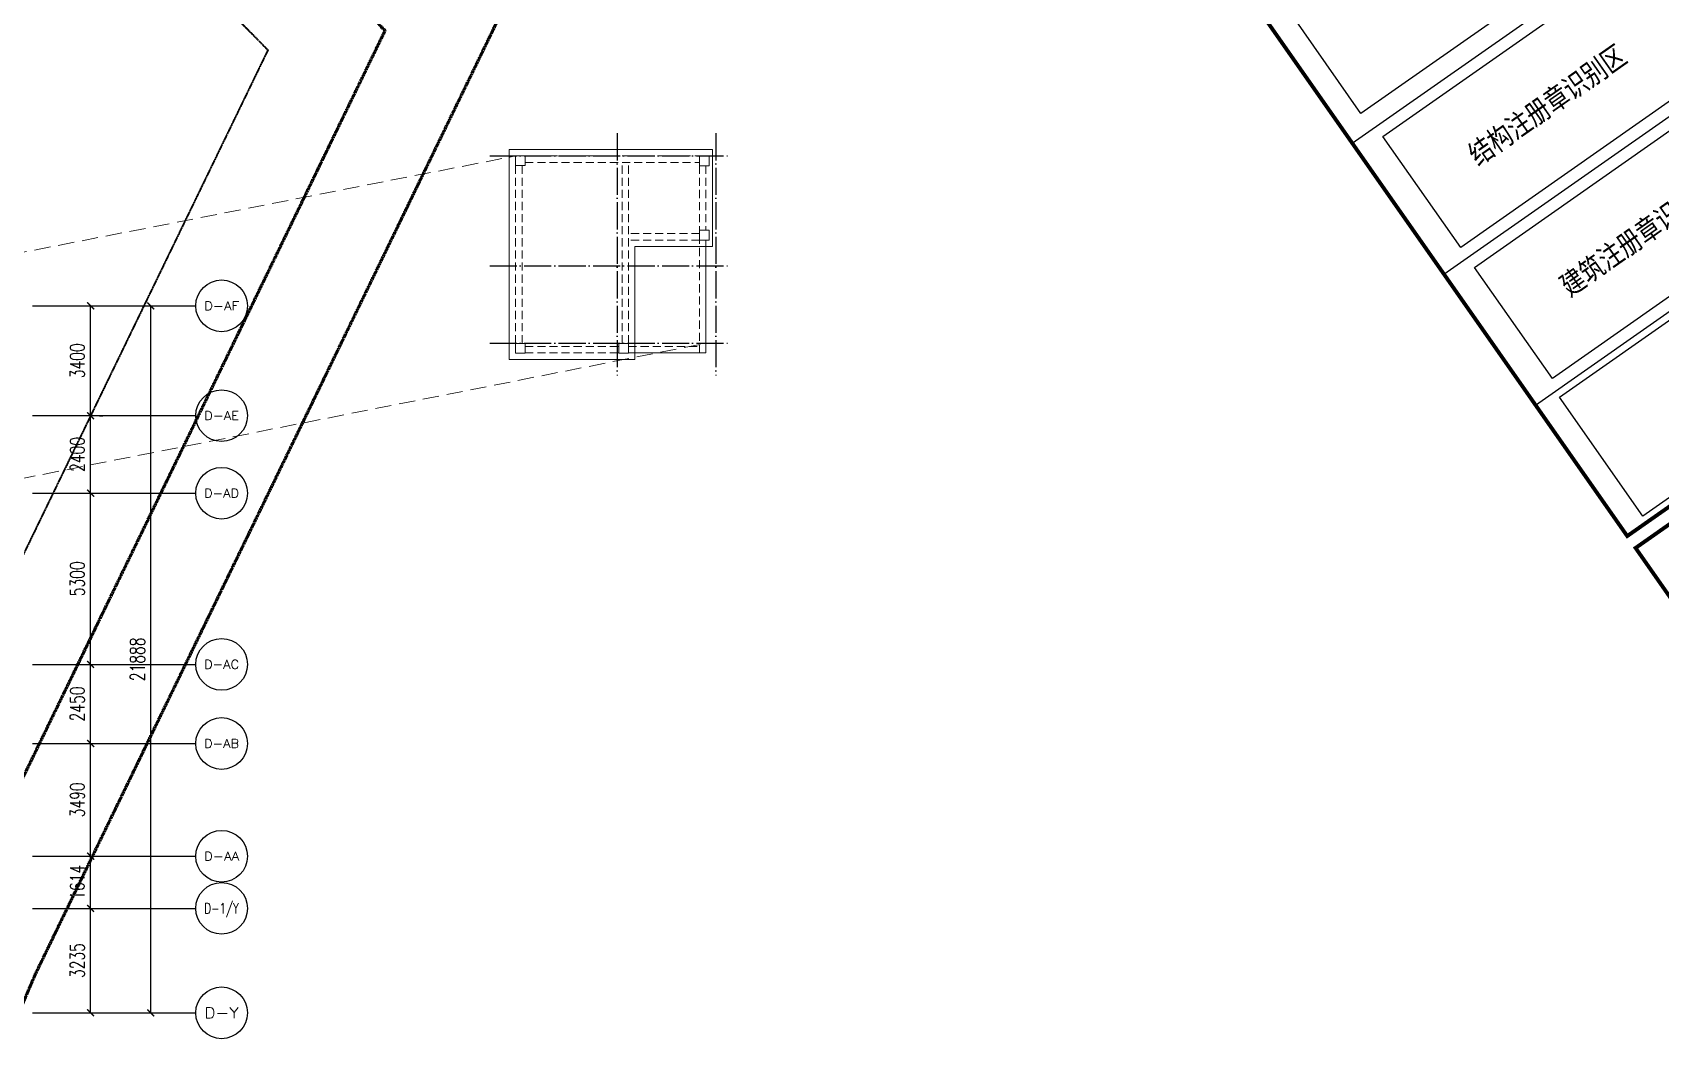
# Model space of a CAD drawing. Header units: millimetres. Extents: x 1089227 to 13101469, y 618865 to 10240562.
# Drawn here: x 2881501 to 2931932, y 4936269 to 4968060 of the extents above; entities that cross this region are included whole.
import ezdxf
from ezdxf.enums import TextEntityAlignment as Align

# ---------------------------------------------------------------- set-up
doc = ezdxf.new("R2010")
doc.units = ezdxf.units.MM
doc.header["$LTSCALE"] = 1000
doc.header["$PDMODE"] = 3
doc.header["$PDSIZE"] = 200
for name, pattern in [('A09-G-CTRL-用地红线+建筑退线_设计区$0$A02-G-MAIN-用地红线+退线_设计区$0$Redline1', [20, 10, -2, 2, -2, 2, -2]), ('A09-G-CTRL-用地红线+建筑退线_设计区$0$Controlline1', [12.8, 8, -1.6, 1.6, -1.6]), ('DASHED', [0.75, 0.5, -0.25]), ('GB_DASHDOT3', [1.0675, 0.84, -0.105, 0.0175, -0.105]), ('HIDDEN', [0.375, 0.25, -0.125])]:
    doc.linetypes.add(name, pattern=pattern)
doc.layers.get('0').update_dxf_attribs({"linetype": 'CONTINUOUS'})
doc.layers.get('Defpoints').update_dxf_attribs({"linetype": 'CONTINUOUS'})
for name, color, linetype, lineweight in [('A09-G-CTRL-用地红线+建筑退线_设计区$0$Z-REDL(用地红线)', 10, 'CONTINUOUS', 60), ('A09-G-CTRL-用地红线+建筑退线_设计区$0$Z-REDL-CTRL(建筑控制线)', 40, 'CONTINUOUS', 35), ('S-BEAM-DASH', 4, 'HIDDEN', 0), ('S-HOLE', 11, 'CONTINUOUS', 0), ('S-WALL', 31, 'CONTINUOUS', 0)]:
    doc.layers.add(name, color=color, linetype=linetype, lineweight=lineweight)
for name, color, linetype in [('AXIS', 3, 'CONTINUOUS'), ('AXIS_TEXT', 7, 'CONTINUOUS'), ('LWK-轴线-编号', 7, 'CONTINUOUS'), ('PUB_DIM', 3, 'CONTINUOUS'), ('S-GRID-DE', 11, 'GB_DASHDOT3'), ('TK', 4, 'CONTINUOUS'), ('TK-TEXT', 7, 'CONTINUOUS')]:
    doc.layers.add(name, color=color, linetype=linetype)
doc.layers.add('TK-MEMO', color=8, linetype='CONTINUOUS', plot=False)
doc.layers.add('TK-不打印', color=8, linetype='CONTINUOUS', plot=False)
doc.styles.add('_TCH_AXIS', font='COMPLEX', dxfattribs={"bigfont": 'AllInOneBig.shx'})
doc.styles.add('_TCH_DIM_T3', font='SIMPLEX', dxfattribs={"width": 0.705882, "bigfont": 'AllInOneBig.shx'})
doc.styles.add('COMPLEX', font='COMPLEX', dxfattribs={"bigfont": 'AllInOneBig.shx'})
doc.styles.add('SADITK', font='sadixcsg.shx', dxfattribs={"bigfont": 'AllInOneBig.shx'})
doc.styles.add('SADITK-SX', font='simfang.ttf', dxfattribs={"width": 0.7})
doc.dimstyles.new('_TCH_ARCH&&150', dxfattribs={"dimtxt": 446.25, "dimasz": 150, "dimexe": 375, "dimexo": 450, "dimgap": 189.375, "dimtad": 1, "dimdec": 0, "dimzin": 0, "dimdsep": 46, "dimtxsty": '_TCH_DIM_T3', "dimblk": 'ARCHTICK', "dimcen": 0.09, "dimclrt": 7, "dimazin": 2, "dimtfac": 1, "dimtdec": 0, "dimtix": 1, "dimtmove": 2, "dimatfit": 3, "dimfxl": 0, "dimtolj": 1, "dimtzin": 0, "dimarcsym": 0})

# ---------------------------------------------------------------- blocks, each defined once
blk = doc.blocks.new('0323最综用地红线')
at = {"layer": 'A09-G-CTRL-用地红线+建筑退线_设计区$0$Z-REDL(用地红线)', "color": 1, "linetype": 'A09-G-CTRL-用地红线+建筑退线_设计区$0$A02-G-MAIN-用地红线+退线_设计区$0$Redline1', "ltscale": 0.0005}
for points in [[(8337779, 3699189), (8344073, 3694590), (8346367, 3695522), (8347198, 3691832), (8355744, 3683198), (8341896, 3654650), (8341278, 3653371), (8340462, 3651462)], [(8338381, 3695033), (8343653, 3691181), (8344218, 3691410), (8344461, 3690333), (8352118, 3682597), (8339196, 3655957)]]:
    blk.add_lwpolyline(points, dxfattribs=at)
at = {"layer": 'A09-G-CTRL-用地红线+建筑退线_设计区$0$Z-REDL-CTRL(建筑控制线)', "linetype": 'A09-G-CTRL-用地红线+建筑退线_设计区$0$Controlline1', "ltscale": 0.0005, "flags": 128}
blk.add_lwpolyline([(8299567, 3686108), (8326626, 3675265), (8336400, 3687495), (8338983, 3690878), (8341712, 3688883), (8341724, 3688834), (8348492, 3681996), (8336495, 3657264), (8335815, 3655857), (8334921, 3653765), (8334408, 3652495), (8333554, 3650188), (8332762, 3647815), (8332296, 3646270), (8331866, 3644682), (8331460, 3643007), (8331063, 3641145), (8330737, 3639422), (8330293, 3636480), (8330017, 3634043), (8329761, 3630317), (8329732, 3627942), (8329763, 3625708), (8329928, 3622644), (8330113, 3620704), (8330325, 3618642), (8330653, 3615645), (8331572, 3606971), (8333151, 3600656), (8334420, 3595620), (8335099, 3592902), (8332162, 3588340), (8329462, 3587873), (8325135, 3587049), (8322510, 3586515), (8319525, 3585891), (8317926, 3585544), (8316578, 3585249), (8315535, 3585011), (8313300, 3584499), (8310791, 3583894), (8309251, 3583537), (8305740, 3582637), (8303918, 3582156), (8302104, 3581668), (8299703, 3581012), (8297227, 3580315), (8295056, 3579682), (8292998, 3579074), (8290643, 3578358), (8288572, 3577710), (8287591, 3577398), (8286161, 3576940), (8284503, 3576401), (8282624, 3575767), (8281086, 3575247), (8278146, 3574222), (8273894, 3572680), (8272471, 3572149), (8271089, 3571640), (8267888, 3570407), (8264331, 3569000), (8260702, 3567515), (8258549, 3566609), (8254947, 3565066), (8252185, 3563832), (8250834, 3563232), (8249176, 3562470), (8247994, 3561930), (8245505, 3560754), (8242980, 3559544), (8239801, 3558013), (8237959, 3557076), (8235838, 3555996), (8233384, 3554698), (8228450, 3552051), (8226178, 3550787), (8222141, 3548504), (8215629, 3544667), (8213710, 3543497), (8193657, 3531175), (8180322, 3522990), (8166408, 3514440), (8156991, 3508658), (8151138, 3505062), (8142685, 3507267), (8121171, 3545747), (8120724, 3546549), (8120233, 3547383), (8119272, 3548967), (8118108, 3550752), (8117067, 3552244), (8115806, 3553970), (8115672, 3554140), (8146431, 3575790), (8162146, 3587599), (8162295, 3588125), (8199863, 3615253), (8204215, 3618404), (8231584, 3638167), (8260590, 3655826), (8295376, 3680010)], close=True, dxfattribs=at)
blk = doc.blocks.new('template_31-施工图_A0_A0_1.0000_3fa9c08c64a9101061c9a26412af947e', base_point=(-1189, 0))
at = {"layer": 'TK', "color": 4, "const_width": 0.8}
for points in [[(1101, 276), (1176, 276), (1176, 454), (1101, 454)], [(1101, 153), (1176, 153), (1176, 273), (1101, 273)]]:
    blk.add_lwpolyline(points, close=True, dxfattribs=at)
at = {"layer": 'TK-MEMO'}
for points in [[(1106, 404), (1171, 404), (1171, 379), (1106, 379)], [(1107, 372.5), (1170, 372.5), (1170, 344.5), (1107, 344.5)], [(1107, 339.5), (1170, 339.5), (1170, 311.5), (1107, 311.5)], [(1106, 307.5), (1171, 307.5), (1171, 277.5), (1106, 277.5)]]:
    blk.add_lwpolyline(points, close=True, dxfattribs=at)
at = {"layer": 'TK-不打印'}
for p, q in [((1101, 375), (1176, 375)), ((1101, 342), (1176, 342)), ((1101, 309), (1176, 309))]:
    blk.add_line(p, q, dxfattribs=at)
at = {"layer": 'TK-MEMO', "style": 'SADITK'}
for s, p in [('结构注册章识别区', (1138.5, 358.5)), ('建筑注册章识别区', (1138.5, 325.5))]:
    blk.add_text(s, height=5, dxfattribs=at).set_placement(p, align=Align.MIDDLE)
at = {"layer": 'TK-TEXT', "style": 'SADITK-SX', "width": 0.7}
for tag, p in [('市政会签', (-1176, 381.5)), ('园林会签', (-1176, 343.5)), ('幕墙会签', (-1176, 305.5)), ('装饰会签', (-1176, 267.5)), ('燃气会签', (-1176, 229.5)), ('暖通会签', (-1176, 191.5)), ('电气会签', (-1176, 153.5)), ('给排水会签', (-1176, 115.5)), ('结构会签', (-1176, 77.5)), ('建筑会签', (-1176, 39.5))]:
    blk.add_attdef(tag, text='', height=4, rotation=90, dxfattribs=at).set_placement(p, align=Align.MIDDLE_CENTER)
for tag, height, p in [('专业审定', 4, (1134.75, 268)), ('专业审核', 4, (1134.75, 248)), ('项目负责1', 4, (1134.75, 238)), ('项目负责2', 4, (1134.75, 228)), ('专业负责1', 4, (1134.75, 218)), ('专业负责2', 4, (1134.75, 208)), ('专业校对', 4, (1134.75, 198)), ('专业设计', 4, (1134.75, 188)), ('方案设计', 4, (1134.75, 178)), ('专业制图', 4, (1134.75, 168)), ('建设单位_001', 4, (1148.5, 140)), ('建设地点_001', 4, (1148.5, 124)), ('工程名称_001', 4, (1148.5, 106)), ('子项名称_001', 4, (1148.5, 86)), ('图纸名称_001', 4, (1148.5, 66)), ('版次', 4, (1129.5, 53)), ('日期', 4, (1165, 53)), ('图别', 4, (1129.5, 43)), ('图号', 4, (1165, 43)), ('合同号', 4, (1136, 30)), ('项目编号1', 2, (1114.06, 13.58)), ('阶段编号1', 2, (1132.25, 13.75)), ('子项编号1', 2, (1144.75, 13.75))]:
    blk.add_attdef(tag, text='', height=height, dxfattribs=at).set_placement(p, align=Align.MIDDLE_CENTER)
blk = doc.blocks.new('_AXISO')
blk.add_circle((0, 0), 0.5)
at = {"layer": 'AXIS_TEXT', "style": 'COMPLEX', "width": 1.041667}
blk.add_attdef('A', text='', height=0.56, dxfattribs=at).set_placement((-0.25, -0.28), (0.25, -0.28), align=Align.FIT)
blk = doc.blocks.new('_ArchTick')
at = {"color": 0, "linetype": 'ByBlock', "const_width": 0.3}
blk.add_lwpolyline([(-0.71, -0.71), (0.71, 0.71)], dxfattribs=at)
blk = doc.blocks.new('*D534')
at = {"layer": 'Defpoints', "color": 0, "transparency": 16777216}
for p in [(7242, 115735), (7419, 115735), (7242, 112500)]:
    blk.add_point(p, dxfattribs=at)
at = {"layer": 'PUB_DIM', "color": 0, "lineweight": -2, "transparency": 16777216}
for p, q in [((7419, 112500), (7419, 115735)), ((7692, 115735), (7794, 115735)), ((7692, 112500), (7794, 112500))]:
    blk.add_line(p, q, dxfattribs=at)
at = {"layer": 'PUB_DIM', "color": 0, "lineweight": -2, "transparency": 16777216, "xscale": 150, "yscale": 150, "zscale": 150}
for p, rotation in [((7419, 115735), 90), ((7419, 112500), 270)]:
    blk.add_blockref('_ArchTick', p, dxfattribs=dict(at, rotation=rotation))
at = {"layer": 'PUB_DIM', "color": 7, "transparency": 16777216, "insert": (7006, 114118), "char_height": 446.2, "attachment_point": 5, "rotation": 90, "style": '_TCH_DIM_T3'}
blk.add_mtext('\\A1;3235', dxfattribs=at)
blk = doc.blocks.new('*D535')
at = {"layer": 'Defpoints', "color": 0, "transparency": 16777216}
for p in [(7242, 117349), (7419, 117349), (7242, 115735)]:
    blk.add_point(p, dxfattribs=at)
at = {"layer": 'PUB_DIM', "color": 0, "lineweight": -2, "transparency": 16777216}
for p, q in [((7419, 115735), (7419, 117349)), ((7692, 117349), (7794, 117349)), ((7692, 115735), (7794, 115735))]:
    blk.add_line(p, q, dxfattribs=at)
at = {"layer": 'PUB_DIM', "color": 0, "lineweight": -2, "transparency": 16777216, "xscale": 150, "yscale": 150, "zscale": 150}
for p, rotation in [((7419, 117349), 90), ((7419, 115735), 270)]:
    blk.add_blockref('_ArchTick', p, dxfattribs=dict(at, rotation=rotation))
at = {"layer": 'PUB_DIM', "color": 7, "transparency": 16777216, "insert": (7006, 116542), "char_height": 446.2, "attachment_point": 5, "rotation": 90, "style": '_TCH_DIM_T3'}
blk.add_mtext('\\A1;1614', dxfattribs=at)
blk = doc.blocks.new('*D536')
at = {"layer": 'Defpoints', "color": 0, "transparency": 16777216}
for p in [(7242, 120838), (7419, 120838), (7242, 117349)]:
    blk.add_point(p, dxfattribs=at)
at = {"layer": 'PUB_DIM', "color": 0, "lineweight": -2, "transparency": 16777216}
for p, q in [((7419, 117349), (7419, 120838)), ((7692, 120838), (7794, 120838)), ((7692, 117349), (7794, 117349))]:
    blk.add_line(p, q, dxfattribs=at)
at = {"layer": 'PUB_DIM', "color": 0, "lineweight": -2, "transparency": 16777216, "xscale": 150, "yscale": 150, "zscale": 150}
for p, rotation in [((7419, 120838), 90), ((7419, 117349), 270)]:
    blk.add_blockref('_ArchTick', p, dxfattribs=dict(at, rotation=rotation))
at = {"layer": 'PUB_DIM', "color": 7, "transparency": 16777216, "insert": (7006, 119093), "char_height": 446.2, "attachment_point": 5, "rotation": 90, "style": '_TCH_DIM_T3'}
blk.add_mtext('\\A1;3490', dxfattribs=at)
blk = doc.blocks.new('*D537')
at = {"layer": 'Defpoints', "color": 0, "transparency": 16777216}
for p in [(7242, 123288), (7419, 123288), (7242, 120838)]:
    blk.add_point(p, dxfattribs=at)
at = {"layer": 'PUB_DIM', "color": 0, "lineweight": -2, "transparency": 16777216}
for p, q in [((7419, 120838), (7419, 123288)), ((7692, 123288), (7794, 123288)), ((7692, 120838), (7794, 120838))]:
    blk.add_line(p, q, dxfattribs=at)
at = {"layer": 'PUB_DIM', "color": 0, "lineweight": -2, "transparency": 16777216, "xscale": 150, "yscale": 150, "zscale": 150}
for p, rotation in [((7419, 123288), 90), ((7419, 120838), 270)]:
    blk.add_blockref('_ArchTick', p, dxfattribs=dict(at, rotation=rotation))
at = {"layer": 'PUB_DIM', "color": 7, "transparency": 16777216, "insert": (7006, 122063), "char_height": 446.2, "attachment_point": 5, "rotation": 90, "style": '_TCH_DIM_T3'}
blk.add_mtext('\\A1;2450', dxfattribs=at)
blk = doc.blocks.new('*D538')
at = {"layer": 'Defpoints', "color": 0, "transparency": 16777216}
for p in [(7242, 128588), (7419, 128588), (7242, 123288)]:
    blk.add_point(p, dxfattribs=at)
at = {"layer": 'PUB_DIM', "color": 0, "lineweight": -2, "transparency": 16777216}
for p, q in [((7419, 123288), (7419, 128588)), ((7692, 128588), (7794, 128588)), ((7692, 123288), (7794, 123288))]:
    blk.add_line(p, q, dxfattribs=at)
at = {"layer": 'PUB_DIM', "color": 0, "lineweight": -2, "transparency": 16777216, "xscale": 150, "yscale": 150, "zscale": 150}
for p, rotation in [((7419, 128588), 90), ((7419, 123288), 270)]:
    blk.add_blockref('_ArchTick', p, dxfattribs=dict(at, rotation=rotation))
at = {"layer": 'PUB_DIM', "color": 7, "transparency": 16777216, "insert": (7006, 125938), "char_height": 446.2, "attachment_point": 5, "rotation": 90, "style": '_TCH_DIM_T3'}
blk.add_mtext('\\A1;5300', dxfattribs=at)
blk = doc.blocks.new('*D539')
at = {"layer": 'Defpoints', "color": 0, "transparency": 16777216}
for p in [(7242, 130988), (7419, 130988), (7242, 128588)]:
    blk.add_point(p, dxfattribs=at)
at = {"layer": 'PUB_DIM', "color": 0, "lineweight": -2, "transparency": 16777216}
for p, q in [((7419, 128588), (7419, 130988)), ((7692, 130988), (7794, 130988)), ((7692, 128588), (7794, 128588))]:
    blk.add_line(p, q, dxfattribs=at)
at = {"layer": 'PUB_DIM', "color": 0, "lineweight": -2, "transparency": 16777216, "xscale": 150, "yscale": 150, "zscale": 150}
for p, rotation in [((7419, 130988), 90), ((7419, 128588), 270)]:
    blk.add_blockref('_ArchTick', p, dxfattribs=dict(at, rotation=rotation))
at = {"layer": 'PUB_DIM', "color": 7, "transparency": 16777216, "insert": (7006, 129788), "char_height": 446.2, "attachment_point": 5, "rotation": 90, "style": '_TCH_DIM_T3'}
blk.add_mtext('\\A1;2400', dxfattribs=at)
blk = doc.blocks.new('*D540')
at = {"layer": 'Defpoints', "color": 0, "transparency": 16777216}
for p in [(7242, 134388), (7419, 134388), (7242, 130988)]:
    blk.add_point(p, dxfattribs=at)
at = {"layer": 'PUB_DIM', "color": 0, "lineweight": -2, "transparency": 16777216}
for p, q in [((7419, 130988), (7419, 134388)), ((7692, 134388), (7794, 134388)), ((7692, 130988), (7794, 130988))]:
    blk.add_line(p, q, dxfattribs=at)
at = {"layer": 'PUB_DIM', "color": 0, "lineweight": -2, "transparency": 16777216, "xscale": 150, "yscale": 150, "zscale": 150}
for p, rotation in [((7419, 134388), 90), ((7419, 130988), 270)]:
    blk.add_blockref('_ArchTick', p, dxfattribs=dict(at, rotation=rotation))
at = {"layer": 'PUB_DIM', "color": 7, "transparency": 16777216, "insert": (7006, 132688), "char_height": 446.2, "attachment_point": 5, "rotation": 90, "style": '_TCH_DIM_T3'}
blk.add_mtext('\\A1;3400', dxfattribs=at)
blk = doc.blocks.new('*D541')
at = {"layer": 'Defpoints', "color": 0, "transparency": 16777216}
for p in [(5623, 134388), (9283, 134388), (5623, 112500)]:
    blk.add_point(p, dxfattribs=at)
at = {"layer": 'PUB_DIM', "color": 0, "lineweight": -2, "transparency": 16777216}
for p, q in [((6073, 134388), (9658, 134388)), ((9283, 112500), (9283, 134388)), ((6073, 112500), (9658, 112500))]:
    blk.add_line(p, q, dxfattribs=at)
at = {"layer": 'PUB_DIM', "color": 0, "lineweight": -2, "transparency": 16777216, "xscale": 150, "yscale": 150, "zscale": 150}
for p, rotation in [((9283, 134388), 90), ((9283, 112500), 270)]:
    blk.add_blockref('_ArchTick', p, dxfattribs=dict(at, rotation=rotation))
at = {"layer": 'PUB_DIM', "color": 7, "transparency": 16777216, "insert": (8871, 123444), "char_height": 446.2, "attachment_point": 5, "rotation": 90, "style": '_TCH_DIM_T3'}
blk.add_mtext('\\A1;21888', dxfattribs=at)
blk = doc.blocks.new('2FJGBZ')
at = {"layer": 'S-BEAM-DASH'}
for p, q in [((205696, 191723), (211096, 191723)), ((205396, 191423), (205396, 185923)), ((205596, 191423), (205596, 185923)), ((205696, 191523), (211096, 191523)), ((208696, 185923), (208696, 191523)), ((208896, 185923), (208896, 191523)), ((211096, 191419), (211096, 189420)), ((211296, 191419), (211296, 189420)), ((211096, 189320), (208896, 189320)), ((211096, 189120), (208896, 189120)), ((211096, 185623), (211096, 189120)), ((205696, 185823), (208596, 185823)), ((205696, 185623), (208596, 185623)), ((208896, 185823), (211096, 185823))]:
    blk.add_line(p, q, dxfattribs=at)
at = {"layer": 'S-BEAM-DASH', "linetype": 'Continuous'}
for p, q in [((211296, 185623), (211296, 189120)), ((208896, 185623), (211296, 185623))]:
    blk.add_line(p, q, dxfattribs=at)
blk.add_lwpolyline([(205196, 185423), (205196, 191923), (211496, 191923), (211496, 188920), (209096, 188920), (209096, 185423), (205196, 185423)], dxfattribs=at)
at = {"layer": 'S-GRID-DE'}
for p, q in [((208546, 192423), (208546, 184923)), ((211596, 192423), (211596, 184923)), ((204596, 191723), (211996, 191723)), ((204596, 188323), (211996, 188323)), ((204596, 185923), (211996, 185923))]:
    blk.add_line(p, q, dxfattribs=at)
at = {"layer": 'S-HOLE', "linetype": 'DASHED'}
for p, q in [((181663, 187082), (205396, 191723)), ((187813, 181282), (211296, 185923))]:
    blk.add_line(p, q, dxfattribs=at)
at = {"layer": 'S-WALL'}
for points in [[(205396, 191723), (205696, 191723), (205696, 191423), (205396, 191423)], [(211096, 191720), (211396, 191720), (211396, 191419), (211096, 191419)], [(211096, 189420), (211396, 189420), (211396, 189120), (211096, 189120)], [(205396, 185920), (205696, 185920), (205696, 185620), (205396, 185620)], [(208596, 185920), (208896, 185920), (208896, 185620), (208596, 185620)]]:
    blk.add_lwpolyline(points, close=True, dxfattribs=at)
blk = doc.blocks.new('裙房轴网260428')
at = {"layer": 'AXIS'}
for p, q in [((5623, 134388.5), (10677, 134388.5)), ((5623, 130988.5), (10677, 130988.5)), ((5623, 128588.5), (10677, 128588.5)), ((5623, 123288.5), (10677, 123288.5)), ((5623, 120838.5), (10677, 120838.5)), ((5623, 117350), (9273.8, 117350)), ((5623, 117348.5), (10677, 117348.5)), ((5623, 115735), (10677, 115735)), ((5623, 112500), (9273.8, 112500)), ((5623, 112500), (10677, 112500))]:
    blk.add_line(p, q, dxfattribs=at)
ref = blk.add_blockref('_AXISO', (11477, 134388.5), dxfattribs=dict(at, xscale=1600, yscale=1600, zscale=1600))
ref.add_attrib('A', 'D-AF', dxfattribs={"layer": 'LWK-轴线-编号', "height": 268.63, "style": '_TCH_AXIS'}).set_placement((10933.4, 134254.2), (12020.7, 134254.2), align=Align.FIT)
ref = blk.add_blockref('_AXISO', (11477, 130988.5), dxfattribs=dict(at, xscale=1600, yscale=1600, zscale=1600))
ref.add_attrib('A', 'D-AE', dxfattribs={"layer": 'LWK-轴线-编号', "height": 268.63, "style": '_TCH_AXIS'}).set_placement((10933.4, 130854.2), (12020.7, 130854.2), align=Align.FIT)
ref = blk.add_blockref('_AXISO', (11477, 128588.5), dxfattribs=dict(at, xscale=1600, yscale=1600, zscale=1600))
ref.add_attrib('A', 'D-AD', dxfattribs={"layer": 'LWK-轴线-编号', "height": 265.68, "style": '_TCH_AXIS'}).set_placement((10933, 128455.6), (12021, 128455.6), align=Align.FIT)
ref = blk.add_blockref('_AXISO', (11477, 123288.5), dxfattribs=dict(at, xscale=1600, yscale=1600, zscale=1600))
ref.add_attrib('A', 'D-AC', dxfattribs={"layer": 'LWK-轴线-编号', "height": 271.64, "style": '_TCH_AXIS'}).set_placement((10933.7, 123152.7), (12020.3, 123152.7), align=Align.FIT)
ref = blk.add_blockref('_AXISO', (11477, 120838.5), dxfattribs=dict(at, xscale=1600, yscale=1600, zscale=1600))
ref.add_attrib('A', 'D-AB', dxfattribs={"layer": 'LWK-轴线-编号', "height": 265.68, "style": '_TCH_AXIS'}).set_placement((10933, 120705.6), (12021, 120705.6), align=Align.FIT)
ref = blk.add_blockref('_AXISO', (11477, 117348.5), dxfattribs=dict(at, xscale=1600, yscale=1600, zscale=1600))
ref.add_attrib('A', 'D-AA', dxfattribs={"layer": 'LWK-轴线-编号', "height": 262.8, "style": '_TCH_AXIS'}).set_placement((10932.6, 117217.1), (12021.4, 117217.1), align=Align.FIT)
ref = blk.add_blockref('_AXISO', (11477, 115735), dxfattribs=dict(at, xscale=1600, yscale=1600, zscale=1600))
ref.add_attrib('A', 'D-1/Y', dxfattribs={"layer": 'LWK-轴线-编号', "height": 329.38, "style": '_TCH_AXIS', "width": 0.65625}).set_placement((10941.8, 115570.3), (12012.2, 115570.3), align=Align.FIT)
ref = blk.add_blockref('_AXISO', (11477, 112500), dxfattribs=dict(at, xscale=1600, yscale=1600, zscale=1600))
ref.add_attrib('A', 'D-Y', dxfattribs={"layer": 'LWK-轴线-编号', "height": 334.98, "style": '_TCH_AXIS'}).set_placement((10942.6, 112332.5), (12011.4, 112332.5), align=Align.FIT)
at = {"layer": 'PUB_DIM'}
for p1, p2, distance, picture, middle in [((5622.9688, 112500), (5622.9688, 134388.4906), -3660.2993, '*D541', (8870.7681, 123444.2453)), ((7241.9, 130988.5), (7241.9, 134388.5), -176.7, '*D540', (7006.1, 132688.5)), ((7241.9, 128588.5), (7241.9, 130988.5), -176.7, '*D539', (7006.1, 129788.5)), ((7241.9, 123288.5), (7241.9, 128588.5), -176.7, '*D538', (7006.1, 125938.5)), ((7241.9, 120838.5), (7241.9, 123288.5), -176.7, '*D537', (7006.1, 122063.5)), ((7241.9, 117348.5), (7241.9, 120838.5), -176.7, '*D536', (7006.1, 119093.5)), ((7241.8861, 115735), (7241.8861, 117348.503), -176.7266, '*D535', (7006.1127, 116541.7515)), ((7241.9, 112500), (7241.9, 115735), -176.7, '*D534', (7006.1, 114117.5))]:
    dim = blk.add_aligned_dim(p1=p1, p2=p2, distance=distance, dimstyle='_TCH_ARCH&&150', dxfattribs=at)
    dim.commit()
    dim.dimension.update_dxf_attribs({"geometry": picture, "text_midpoint": middle})
blk = doc.blocks.new('04地块地下轴网260428')
blk.add_blockref('裙房轴网260428', (0, 0))

msp = doc.modelspace()

# ---------------------------------------------------------------- block references
for name, p in [('2FJGBZ', (2691067.831, 4772518.421)), ('0323最综用地红线', (-5459700.335, 1285525.343)), ('04地块地下轴网260428', (2875880.956, 4825211.796))]:
    msp.add_blockref(name, p)
at = {"xscale": 150, "yscale": 150, "zscale": 150, "rotation": 35.00532206532363}
msp.add_blockref('template_31-施工图_A0_A0_1.0000_3fa9c08c64a9101061c9a26412af947e', (2673291.941, 4721512.406), dxfattribs=at)

doc.saveas('drawing.dxf')
